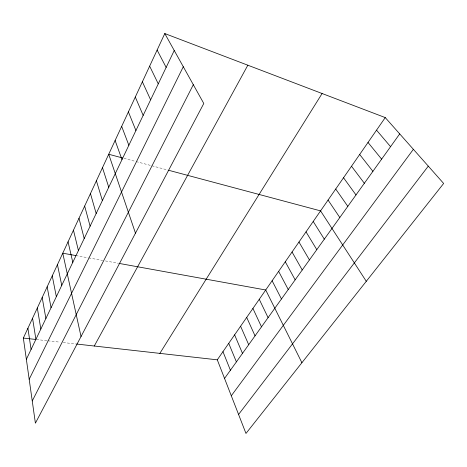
<?xml version="1.0" encoding="UTF-8"?>
<svg xmlns="http://www.w3.org/2000/svg" width="467" height="467" viewBox="0 0 467 467"><rect width="100%" height="100%" fill="white"/><g stroke="black" fill="none" stroke-linecap="round" stroke-linejoin="round"><path stroke-width="0.35" stroke-dasharray="2.33 1.75" d="M36.432 339.527L47.144 340.729M47.856 340.811L59.776 342.148M63.22 342.539L75.794 343.946M75.876 255.572L88 257.772M88.718 257.901L102.676 260.428M105.419 260.93L118.624 263.324M123.959 158.325L135.494 161.413M136.177 161.594L167.799 170.046"/><path stroke-width="0.7" d="M164.787 33.548L203.787 103.481L35.393 423.172L23.35 338.061L164.787 33.548L385.246 117.585L443.65 183.461L245.969 433.452L217.295 359.829L385.246 117.585M26.356 359.298L174.244 50.494M29.182 379.268L183.292 66.728M32.252 400.955L193.315 84.696M94.27 346.024L247.837 65.205M159.848 353.385L322.102 93.517M224.539 378.433L399.711 133.901M231.293 395.777L413.377 149.317M238.573 414.468L428.292 166.135M23.35 338.061L35.72 339.451M76.512 344.027L217.295 359.829M75.876 255.572L62.765 253.196L81.025 336.544M119.336 263.452L265.717 289.989L301.904 362.719M122.599 157.963L108.723 154.256L135.471 233.173M168.47 170.227L320.566 210.88L366.286 281.297M376.53 130.153L390.564 146.667M368.008 142.447L381.627 159.142M359.672 154.466L372.894 171.342M351.517 166.234L364.348 183.268M343.531 177.752L355.988 194.937M335.715 189.024L347.81 206.35M328.062 200.069L339.807 217.523M313.217 221.475L324.308 239.162M306.025 231.854L316.795 249.647M298.973 242.029L309.44 259.915M292.056 251.999L302.231 269.979M285.279 261.777L295.167 279.838M278.63 271.362L288.244 289.499M157.116 50.068L166.147 67.4M272.115 280.766L281.461 298.973M149.65 66.145L158.272 83.838M259.255 299.312L268.087 317.642M252.916 308.459L261.497 326.842M142.377 81.801L150.619 99.821M246.699 317.426L255.04 335.855M240.593 326.229L248.701 344.699M135.296 97.048L143.171 115.378M234.609 334.862L242.49 353.373M228.731 343.338L236.39 361.884M128.396 111.899L135.92 130.515M222.963 351.663L230.412 370.238M121.671 126.376L128.857 145.26M115.115 140.491L121.98 159.615M102.489 167.682L108.753 187.244M96.4 180.782L102.384 200.541M90.458 193.572L96.173 213.507M84.661 206.058L90.113 226.162M78.993 218.258L84.2 238.509M73.459 230.173L78.427 250.563M68.054 241.813L72.794 262.331M57.447 264.655L61.749 285.395M52.24 275.857L56.338 296.697M47.155 286.808L51.049 307.73M42.182 297.514L45.889 318.517M37.319 307.981L40.839 329.06M32.562 318.225L35.901 339.363M27.909 328.248L31.079 349.439"/></g></svg>
